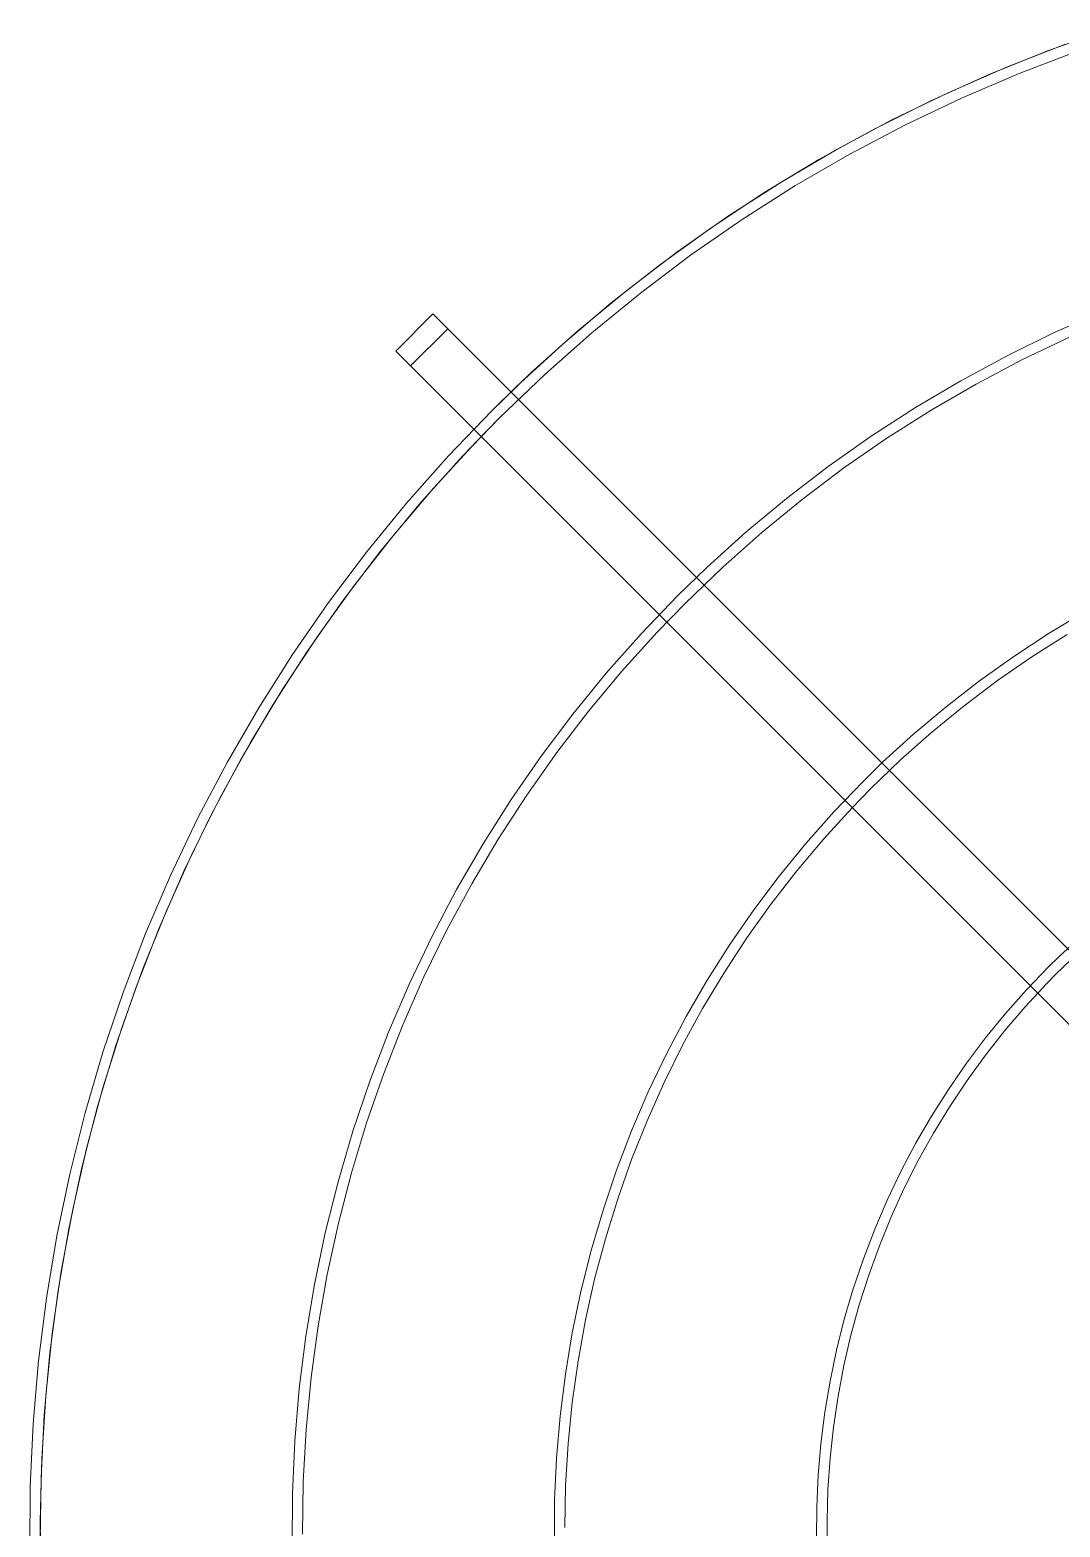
# Model space of a CAD drawing. Header units: millimetres. Extents: x -22227 to 20164, y 15335 to 61747.
# Drawn here: x -8119.4 to -7923, y 61246.9 to 61532.3 of the extents above; entities that cross this region are included whole.
import ezdxf

# ---------------------------------------------------------------- set-up
doc = ezdxf.new("R2010")
doc.units = ezdxf.units.MM
doc.layers.add('M-EQPM', color=7, linetype='Continuous', lineweight=5)

# ---------------------------------------------------------------- blocks, each defined once
blk = doc.blocks.new('DanNong_VRV_1 QUẠT - OD-A-12_1-2147179-MẶT BẰNG BỐ TRÍ THIẾT BỊ')
at = {"layer": 'M-EQPM'}
for p, q in [((-178.72, 412.38), (-171.65, 419.45)), ((-171.65, 419.45), (-178.72, 412.38)), ((-171.65, 419.45), (20.68, 227.11)), ((-168.82, 416.62), (-171.65, 419.45)), ((-168.82, 416.62), (-175.9, 409.55)), ((-168.82, 416.62), (-175.9, 409.55)), ((20.68, 227.11), (-168.82, 416.62)), ((-178.72, 412.38), (-175.9, 409.55)), ((13.61, 220.04), (-178.72, 412.38)), ((-175.9, 409.55), (13.61, 220.04))]:
    blk.add_line(p, q, dxfattribs=at)
at = {"layer": 'M-EQPM', "flags": 128}
for points in [[(-43.27, 473.58), (-54.61, 469.52), (-65.77, 465.01), (-76.74, 460.06), (-87.51, 454.68), (-98.05, 448.87), (-108.36, 442.64), (-118.4, 436), (-128.17, 428.97), (-137.66, 421.55), (-146.83, 413.76), (-155.69, 405.61), (-160.34, 401.06)], [(-43.27, 473.58), (-54.61, 469.52), (-65.77, 465.01), (-76.74, 460.06), (-87.51, 454.68), (-98.05, 448.87), (-108.36, 442.64), (-118.4, 436), (-128.17, 428.97), (-137.66, 421.55), (-146.83, 413.76), (-155.69, 405.61), (-160.34, 401.06)], [(-51.06, 470.85), (-62.27, 466.48), (-73.31, 461.67), (-84.14, 456.42), (-94.76, 450.74), (-105.14, 444.64), (-115.27, 438.13), (-125.13, 431.22), (-134.7, 423.93), (-143.98, 416.25), (-152.94, 408.21), (-160.34, 401.06)], [(-158.92, 399.65), (-150.3, 407.93), (-141.35, 415.87), (-132.09, 423.44), (-122.54, 430.63), (-112.71, 437.44), (-102.61, 443.84), (-92.26, 449.84), (-81.68, 455.42), (-70.89, 460.57), (-59.9, 465.29), (-48.73, 469.56)], [(-158.92, 399.65), (-150.3, 407.93), (-141.35, 415.87), (-132.09, 423.44), (-122.54, 430.63), (-112.71, 437.44), (-102.61, 443.84), (-92.26, 449.84), (-81.68, 455.42), (-70.89, 460.57), (-59.9, 465.29), (-48.73, 469.56)], [(-158.92, 399.65), (-150.3, 407.93), (-141.35, 415.87), (-132.09, 423.44), (-122.54, 430.63), (-112.71, 437.44), (-102.61, 443.84), (-92.26, 449.84), (-81.68, 455.42), (-70.89, 460.57), (-59.9, 465.29), (-48.73, 469.56)], [(-43.98, 419.94), (-53.17, 415.9), (-62.19, 411.49), (-71.02, 406.72), (-79.66, 401.61), (-88.09, 396.15), (-96.29, 390.37), (-104.26, 384.25), (-111.97, 377.83), (-119.42, 371.1), (-124.98, 365.71)], [(-123.57, 364.29), (-116.39, 371.19), (-108.94, 377.8), (-101.23, 384.1), (-93.27, 390.09), (-85.08, 395.76), (-76.67, 401.1), (-68.05, 406.09), (-59.25, 410.74), (-50.26, 415.03)], [(-160.34, 401.06), (-168.68, 392.38), (-176.67, 383.37), (-184.29, 374.05), (-191.53, 364.43), (-198.38, 354.53), (-204.83, 344.37), (-210.87, 333.95), (-216.49, 323.3), (-221.67, 312.44), (-226.42, 301.38), (-230.72, 290.13), (-234.57, 278.73), (-237.96, 267.17), (-240.89, 255.49), (-243.34, 243.71), (-245.32, 231.83), (-246.83, 219.89), (-247.86, 207.89), (-248.4, 195.87), (-248.47, 183.83)], [(-160.34, 401.06), (-168.68, 392.38), (-176.67, 383.37), (-184.29, 374.05), (-191.53, 364.43), (-198.38, 354.53), (-204.83, 344.37), (-210.87, 333.95), (-216.49, 323.3), (-221.67, 312.44), (-226.42, 301.38), (-230.72, 290.13), (-234.57, 278.73), (-237.96, 267.17), (-240.89, 255.49), (-243.34, 243.71), (-245.32, 231.83), (-246.83, 219.89), (-247.86, 207.89), (-248.4, 195.87), (-248.47, 183.83)], [(-160.34, 401.06), (-168.68, 392.38), (-176.67, 383.37), (-184.29, 374.05), (-191.53, 364.43), (-198.38, 354.53), (-204.83, 344.37), (-210.87, 333.95), (-216.49, 323.3), (-221.67, 312.44), (-226.42, 301.38), (-230.72, 290.13), (-234.57, 278.73), (-237.96, 267.17), (-240.89, 255.49), (-243.34, 243.71), (-245.32, 231.83), (-246.83, 219.89), (-247.86, 207.89), (-248.4, 195.87), (-248.47, 183.83)], [(-246.3, 177.4), (-246.5, 189.36), (-246.21, 201.32), (-245.45, 213.25), (-244.21, 225.15), (-242.5, 236.98), (-240.31, 248.74), (-237.66, 260.4), (-234.54, 271.95), (-230.96, 283.36), (-226.93, 294.62), (-222.45, 305.71), (-217.53, 316.61), (-212.18, 327.3), (-206.41, 337.78), (-200.22, 348.01), (-193.63, 357.99), (-186.65, 367.7), (-179.28, 377.12), (-171.54, 386.23), (-163.44, 395.03), (-158.92, 399.65)], [(-246.3, 177.4), (-246.5, 189.36), (-246.21, 201.32), (-245.45, 213.25), (-244.21, 225.15), (-242.5, 236.98), (-240.31, 248.74), (-237.66, 260.4), (-234.54, 271.95), (-230.96, 283.36), (-226.93, 294.62), (-222.45, 305.71), (-217.53, 316.61), (-212.18, 327.3), (-206.41, 337.78), (-200.22, 348.01), (-193.63, 357.99), (-186.65, 367.7), (-179.28, 377.12), (-171.54, 386.23), (-163.44, 395.03), (-158.92, 399.65)], [(-246.49, 185.63), (-246.35, 197.59), (-245.74, 209.53), (-244.65, 221.44), (-243.08, 233.3), (-241.04, 245.08), (-238.54, 256.77), (-235.56, 268.36), (-232.13, 279.81), (-228.24, 291.12), (-223.9, 302.27), (-219.12, 313.23), (-213.9, 323.99), (-208.26, 334.53), (-202.2, 344.84), (-195.73, 354.9), (-188.87, 364.7), (-181.62, 374.21), (-173.99, 383.42), (-166, 392.32), (-158.92, 399.65)], [(-47.28, 362.71), (-54.18, 358.58), (-60.91, 354.17), (-67.45, 349.51), (-73.81, 344.58), (-79.96, 339.4), (-85.9, 333.99), (-89.63, 330.35)], [(-88.21, 328.94), (-82.47, 334.45), (-76.52, 339.73), (-70.36, 344.77), (-64, 349.56), (-57.45, 354.09), (-50.73, 358.35)], [(-124.98, 365.71), (-131.94, 358.47), (-138.6, 350.96), (-144.95, 343.18), (-150.99, 335.16), (-156.71, 326.91), (-162.09, 318.43), (-167.12, 309.75), (-171.8, 300.87), (-176.13, 291.81), (-180.09, 282.58), (-183.68, 273.2), (-186.89, 263.69), (-189.71, 254.06), (-192.15, 244.32), (-194.2, 234.49), (-195.85, 224.59), (-197.11, 214.63), (-197.96, 204.63), (-198.42, 194.6), (-198.47, 184.56)], [(-196.5, 186.9), (-196.35, 196.86), (-195.81, 206.8), (-194.86, 216.72), (-193.53, 226.59), (-191.8, 236.39), (-189.67, 246.12), (-187.17, 255.76), (-184.27, 265.29), (-181, 274.7), (-177.36, 283.97), (-173.34, 293.08), (-168.97, 302.03), (-164.24, 310.8), (-159.17, 319.36), (-153.75, 327.72), (-148.01, 335.86), (-141.95, 343.76), (-135.57, 351.41), (-128.89, 358.8), (-123.57, 364.29)], [(-47.94, 300.97), (-52.37, 296.87), (-54.27, 295)], [(-52.86, 293.58), (-48.56, 297.71)], [(-89.63, 330.35), (-95.2, 324.55), (-100.53, 318.54), (-105.62, 312.31), (-110.46, 305.89), (-115.03, 299.28), (-119.34, 292.49), (-123.37, 285.54), (-127.12, 278.43), (-130.59, 271.17), (-133.76, 263.78), (-136.63, 256.28), (-139.2, 248.66), (-141.46, 240.94), (-143.42, 233.14), (-145.06, 225.27), (-146.38, 217.34), (-147.38, 209.37), (-148.07, 201.36), (-148.44, 193.33), (-148.48, 185.29)], [(-146.5, 188.17), (-146.34, 196.13), (-145.87, 204.07), (-145.08, 211.99), (-143.97, 219.87), (-142.54, 227.71), (-140.81, 235.47), (-138.76, 243.17), (-136.41, 250.77), (-133.76, 258.27), (-130.81, 265.67), (-127.57, 272.94), (-124.04, 280.07), (-120.22, 287.06), (-116.13, 293.88), (-111.77, 300.54), (-107.15, 307.02), (-102.27, 313.31), (-97.14, 319.4), (-91.78, 325.28), (-88.21, 328.94)], [(-54.27, 295), (-58.46, 290.64), (-62.46, 286.12), (-66.29, 281.45), (-69.92, 276.62), (-73.36, 271.65), (-76.59, 266.56), (-79.62, 261.33), (-82.44, 255.99), (-85.04, 250.54), (-87.42, 244.99), (-89.58, 239.35), (-91.51, 233.62), (-93.21, 227.83), (-94.68, 221.97), (-95.91, 216.06), (-96.91, 210.1), (-97.66, 204.11), (-98.18, 198.09), (-98.45, 192.06), (-98.48, 186.02)], [(-96.42, 183.48), (-96.5, 189.44), (-96.33, 195.4), (-95.92, 201.34), (-95.28, 207.27), (-94.4, 213.16), (-93.28, 219.02), (-91.94, 224.82), (-90.36, 230.57), (-88.55, 236.25), (-86.52, 241.85), (-84.26, 247.36), (-81.79, 252.79), (-79.1, 258.1), (-76.2, 263.31), (-73.09, 268.4), (-69.78, 273.36), (-66.28, 278.18), (-62.59, 282.86), (-58.71, 287.38), (-54.66, 291.75), (-52.86, 293.58)]]:
    blk.add_lwpolyline(points, dxfattribs=at)
blk = doc.blocks.new('DanNong_VRV_1 QUẠT - OD-A-12_1-V166-MẶT BẰNG BỐ TRÍ THIẾT BỊ')
at = {"layer": 'M-EQPM'}
for p, q in [((-178.72, 412.38), (-171.65, 419.45)), ((-171.65, 419.45), (-178.72, 412.38)), ((-171.65, 419.45), (20.68, 227.11)), ((-168.82, 416.62), (-171.65, 419.45)), ((-168.82, 416.62), (-175.9, 409.55)), ((-168.82, 416.62), (-175.9, 409.55)), ((20.68, 227.11), (-168.82, 416.62)), ((-178.72, 412.38), (-175.9, 409.55)), ((13.61, 220.04), (-178.72, 412.38)), ((-175.9, 409.55), (13.61, 220.04))]:
    blk.add_line(p, q, dxfattribs=at)
at = {"layer": 'M-EQPM', "flags": 128}
for points in [[(-43.27, 473.58), (-54.61, 469.52), (-65.77, 465.01), (-76.74, 460.06), (-87.51, 454.68), (-98.05, 448.87), (-108.36, 442.64), (-118.4, 436), (-128.17, 428.97), (-137.66, 421.55), (-146.83, 413.76), (-155.69, 405.61), (-160.34, 401.06)], [(-43.27, 473.58), (-54.61, 469.52), (-65.77, 465.01), (-76.74, 460.06), (-87.51, 454.68), (-98.05, 448.87), (-108.36, 442.64), (-118.4, 436), (-128.17, 428.97), (-137.66, 421.55), (-146.83, 413.76), (-155.69, 405.61), (-160.34, 401.06)], [(-51.06, 470.85), (-62.27, 466.48), (-73.31, 461.67), (-84.14, 456.42), (-94.76, 450.74), (-105.14, 444.64), (-115.27, 438.13), (-125.13, 431.22), (-134.7, 423.93), (-143.98, 416.25), (-152.94, 408.21), (-160.34, 401.06)], [(-158.92, 399.65), (-150.3, 407.93), (-141.35, 415.87), (-132.09, 423.44), (-122.54, 430.63), (-112.71, 437.44), (-102.61, 443.84), (-92.26, 449.84), (-81.68, 455.42), (-70.89, 460.57), (-59.9, 465.29), (-48.73, 469.56)], [(-158.92, 399.65), (-150.3, 407.93), (-141.35, 415.87), (-132.09, 423.44), (-122.54, 430.63), (-112.71, 437.44), (-102.61, 443.84), (-92.26, 449.84), (-81.68, 455.42), (-70.89, 460.57), (-59.9, 465.29), (-48.73, 469.56)], [(-158.92, 399.65), (-150.3, 407.93), (-141.35, 415.87), (-132.09, 423.44), (-122.54, 430.63), (-112.71, 437.44), (-102.61, 443.84), (-92.26, 449.84), (-81.68, 455.42), (-70.89, 460.57), (-59.9, 465.29), (-48.73, 469.56)], [(-43.98, 419.94), (-53.17, 415.9), (-62.19, 411.49), (-71.02, 406.72), (-79.66, 401.61), (-88.09, 396.15), (-96.29, 390.37), (-104.26, 384.25), (-111.97, 377.83), (-119.42, 371.1), (-124.98, 365.71)], [(-123.57, 364.29), (-116.39, 371.19), (-108.94, 377.8), (-101.23, 384.1), (-93.27, 390.09), (-85.08, 395.76), (-76.67, 401.1), (-68.05, 406.09), (-59.25, 410.74), (-50.26, 415.03)], [(-160.34, 401.06), (-168.68, 392.38), (-176.67, 383.37), (-184.29, 374.05), (-191.53, 364.43), (-198.38, 354.53), (-204.83, 344.37), (-210.87, 333.95), (-216.49, 323.3), (-221.67, 312.44), (-226.42, 301.38), (-230.72, 290.13), (-234.57, 278.73), (-237.96, 267.17), (-240.89, 255.49), (-243.34, 243.71), (-245.32, 231.83), (-246.83, 219.89), (-247.86, 207.89), (-248.4, 195.87), (-248.47, 183.83)], [(-160.34, 401.06), (-168.68, 392.38), (-176.67, 383.37), (-184.29, 374.05), (-191.53, 364.43), (-198.38, 354.53), (-204.83, 344.37), (-210.87, 333.95), (-216.49, 323.3), (-221.67, 312.44), (-226.42, 301.38), (-230.72, 290.13), (-234.57, 278.73), (-237.96, 267.17), (-240.89, 255.49), (-243.34, 243.71), (-245.32, 231.83), (-246.83, 219.89), (-247.86, 207.89), (-248.4, 195.87), (-248.47, 183.83)], [(-160.34, 401.06), (-168.68, 392.38), (-176.67, 383.37), (-184.29, 374.05), (-191.53, 364.43), (-198.38, 354.53), (-204.83, 344.37), (-210.87, 333.95), (-216.49, 323.3), (-221.67, 312.44), (-226.42, 301.38), (-230.72, 290.13), (-234.57, 278.73), (-237.96, 267.17), (-240.89, 255.49), (-243.34, 243.71), (-245.32, 231.83), (-246.83, 219.89), (-247.86, 207.89), (-248.4, 195.87), (-248.47, 183.83)], [(-246.3, 177.4), (-246.5, 189.36), (-246.21, 201.32), (-245.45, 213.25), (-244.21, 225.15), (-242.5, 236.98), (-240.31, 248.74), (-237.66, 260.4), (-234.54, 271.95), (-230.96, 283.36), (-226.93, 294.62), (-222.45, 305.71), (-217.53, 316.61), (-212.18, 327.3), (-206.41, 337.78), (-200.22, 348.01), (-193.63, 357.99), (-186.65, 367.7), (-179.28, 377.12), (-171.54, 386.23), (-163.44, 395.03), (-158.92, 399.65)], [(-246.3, 177.4), (-246.5, 189.36), (-246.21, 201.32), (-245.45, 213.25), (-244.21, 225.15), (-242.5, 236.98), (-240.31, 248.74), (-237.66, 260.4), (-234.54, 271.95), (-230.96, 283.36), (-226.93, 294.62), (-222.45, 305.71), (-217.53, 316.61), (-212.18, 327.3), (-206.41, 337.78), (-200.22, 348.01), (-193.63, 357.99), (-186.65, 367.7), (-179.28, 377.12), (-171.54, 386.23), (-163.44, 395.03), (-158.92, 399.65)], [(-246.49, 185.63), (-246.35, 197.59), (-245.74, 209.53), (-244.65, 221.44), (-243.08, 233.3), (-241.04, 245.08), (-238.54, 256.77), (-235.56, 268.36), (-232.13, 279.81), (-228.24, 291.12), (-223.9, 302.27), (-219.12, 313.23), (-213.9, 323.99), (-208.26, 334.53), (-202.2, 344.84), (-195.73, 354.9), (-188.87, 364.7), (-181.62, 374.21), (-173.99, 383.42), (-166, 392.32), (-158.92, 399.65)], [(-47.28, 362.71), (-54.18, 358.58), (-60.91, 354.17), (-67.45, 349.51), (-73.81, 344.58), (-79.96, 339.4), (-85.9, 333.99), (-89.63, 330.35)], [(-88.21, 328.94), (-82.47, 334.45), (-76.52, 339.73), (-70.36, 344.77), (-64, 349.56), (-57.45, 354.09), (-50.73, 358.35)], [(-124.98, 365.71), (-131.94, 358.47), (-138.6, 350.96), (-144.95, 343.18), (-150.99, 335.16), (-156.71, 326.91), (-162.09, 318.43), (-167.12, 309.75), (-171.8, 300.87), (-176.13, 291.81), (-180.09, 282.58), (-183.68, 273.2), (-186.89, 263.69), (-189.71, 254.06), (-192.15, 244.32), (-194.2, 234.49), (-195.85, 224.59), (-197.11, 214.63), (-197.96, 204.63), (-198.42, 194.6), (-198.47, 184.56)], [(-196.5, 186.9), (-196.35, 196.86), (-195.81, 206.8), (-194.86, 216.72), (-193.53, 226.59), (-191.8, 236.39), (-189.67, 246.12), (-187.17, 255.76), (-184.27, 265.29), (-181, 274.7), (-177.36, 283.97), (-173.34, 293.08), (-168.97, 302.03), (-164.24, 310.8), (-159.17, 319.36), (-153.75, 327.72), (-148.01, 335.86), (-141.95, 343.76), (-135.57, 351.41), (-128.89, 358.8), (-123.57, 364.29)], [(-47.94, 300.97), (-52.37, 296.87), (-54.27, 295)], [(-52.86, 293.58), (-48.56, 297.71)], [(-89.63, 330.35), (-95.2, 324.55), (-100.53, 318.54), (-105.62, 312.31), (-110.46, 305.89), (-115.03, 299.28), (-119.34, 292.49), (-123.37, 285.54), (-127.12, 278.43), (-130.59, 271.17), (-133.76, 263.78), (-136.63, 256.28), (-139.2, 248.66), (-141.46, 240.94), (-143.42, 233.14), (-145.06, 225.27), (-146.38, 217.34), (-147.38, 209.37), (-148.07, 201.36), (-148.44, 193.33), (-148.48, 185.29)], [(-146.5, 188.17), (-146.34, 196.13), (-145.87, 204.07), (-145.08, 211.99), (-143.97, 219.87), (-142.54, 227.71), (-140.81, 235.47), (-138.76, 243.17), (-136.41, 250.77), (-133.76, 258.27), (-130.81, 265.67), (-127.57, 272.94), (-124.04, 280.07), (-120.22, 287.06), (-116.13, 293.88), (-111.77, 300.54), (-107.15, 307.02), (-102.27, 313.31), (-97.14, 319.4), (-91.78, 325.28), (-88.21, 328.94)], [(-54.27, 295), (-58.46, 290.64), (-62.46, 286.12), (-66.29, 281.45), (-69.92, 276.62), (-73.36, 271.65), (-76.59, 266.56), (-79.62, 261.33), (-82.44, 255.99), (-85.04, 250.54), (-87.42, 244.99), (-89.58, 239.35), (-91.51, 233.62), (-93.21, 227.83), (-94.68, 221.97), (-95.91, 216.06), (-96.91, 210.1), (-97.66, 204.11), (-98.18, 198.09), (-98.45, 192.06), (-98.48, 186.02)], [(-96.42, 183.48), (-96.5, 189.44), (-96.33, 195.4), (-95.92, 201.34), (-95.28, 207.27), (-94.4, 213.16), (-93.28, 219.02), (-91.94, 224.82), (-90.36, 230.57), (-88.55, 236.25), (-86.52, 241.85), (-84.26, 247.36), (-81.79, 252.79), (-79.1, 258.1), (-76.2, 263.31), (-73.09, 268.4), (-69.78, 273.36), (-66.28, 278.18), (-62.59, 282.86), (-58.71, 287.38), (-54.66, 291.75), (-52.86, 293.58)]]:
    blk.add_lwpolyline(points, dxfattribs=at)
blk = doc.blocks.new('DanNong_VRV_1 QUẠT - OD-A-12_1-V175-MẶT BẰNG BỐ TRÍ THIẾT BỊ')
at = {"layer": 'M-EQPM'}
for p, q in [((-178.72, 412.38), (-171.65, 419.45)), ((-171.65, 419.45), (-178.72, 412.38)), ((-178.72, 412.38), (-171.65, 419.45)), ((-171.65, 419.45), (-178.72, 412.38)), ((-171.65, 419.45), (20.68, 227.11)), ((-168.82, 416.62), (-171.65, 419.45)), ((-171.65, 419.45), (20.68, 227.11)), ((-168.82, 416.62), (-171.65, 419.45)), ((-168.82, 416.62), (-175.9, 409.55)), ((-168.82, 416.62), (-175.9, 409.55)), ((-168.82, 416.62), (-175.9, 409.55)), ((-168.82, 416.62), (-175.9, 409.55)), ((20.68, 227.11), (-168.82, 416.62)), ((20.68, 227.11), (-168.82, 416.62)), ((-178.72, 412.38), (-175.9, 409.55)), ((13.61, 220.04), (-178.72, 412.38)), ((-178.72, 412.38), (-175.9, 409.55)), ((13.61, 220.04), (-178.72, 412.38)), ((-175.9, 409.55), (13.61, 220.04)), ((-175.9, 409.55), (13.61, 220.04))]:
    blk.add_line(p, q, dxfattribs=at)
at = {"layer": 'M-EQPM', "flags": 128}
for points in [[(-43.27, 473.58), (-54.61, 469.52), (-65.77, 465.01), (-76.74, 460.06), (-87.51, 454.68), (-98.05, 448.87), (-108.36, 442.64), (-118.4, 436), (-128.17, 428.97), (-137.66, 421.55), (-146.83, 413.76), (-155.69, 405.61), (-160.34, 401.06)], [(-43.27, 473.58), (-54.61, 469.52), (-65.77, 465.01), (-76.74, 460.06), (-87.51, 454.68), (-98.05, 448.87), (-108.36, 442.64), (-118.4, 436), (-128.17, 428.97), (-137.66, 421.55), (-146.83, 413.76), (-155.69, 405.61), (-160.34, 401.06)], [(-43.27, 473.58), (-54.61, 469.52), (-65.77, 465.01), (-76.74, 460.06), (-87.51, 454.68), (-98.05, 448.87), (-108.36, 442.64), (-118.4, 436), (-128.17, 428.97), (-137.66, 421.55), (-146.83, 413.76), (-155.69, 405.61), (-160.34, 401.06)], [(-43.27, 473.58), (-54.61, 469.52), (-65.77, 465.01), (-76.74, 460.06), (-87.51, 454.68), (-98.05, 448.87), (-108.36, 442.64), (-118.4, 436), (-128.17, 428.97), (-137.66, 421.55), (-146.83, 413.76), (-155.69, 405.61), (-160.34, 401.06)], [(-51.06, 470.85), (-62.27, 466.48), (-73.31, 461.67), (-84.14, 456.42), (-94.76, 450.74), (-105.14, 444.64), (-115.27, 438.13), (-125.13, 431.22), (-134.7, 423.93), (-143.98, 416.25), (-152.94, 408.21), (-160.34, 401.06)], [(-51.06, 470.85), (-62.27, 466.48), (-73.31, 461.67), (-84.14, 456.42), (-94.76, 450.74), (-105.14, 444.64), (-115.27, 438.13), (-125.13, 431.22), (-134.7, 423.93), (-143.98, 416.25), (-152.94, 408.21), (-160.34, 401.06)], [(-158.92, 399.65), (-150.3, 407.93), (-141.35, 415.87), (-132.09, 423.44), (-122.54, 430.63), (-112.71, 437.44), (-102.61, 443.84), (-92.26, 449.84), (-81.68, 455.42), (-70.89, 460.57), (-59.9, 465.29), (-48.73, 469.56)], [(-158.92, 399.65), (-150.3, 407.93), (-141.35, 415.87), (-132.09, 423.44), (-122.54, 430.63), (-112.71, 437.44), (-102.61, 443.84), (-92.26, 449.84), (-81.68, 455.42), (-70.89, 460.57), (-59.9, 465.29), (-48.73, 469.56)], [(-158.92, 399.65), (-150.3, 407.93), (-141.35, 415.87), (-132.09, 423.44), (-122.54, 430.63), (-112.71, 437.44), (-102.61, 443.84), (-92.26, 449.84), (-81.68, 455.42), (-70.89, 460.57), (-59.9, 465.29), (-48.73, 469.56)], [(-158.92, 399.65), (-150.3, 407.93), (-141.35, 415.87), (-132.09, 423.44), (-122.54, 430.63), (-112.71, 437.44), (-102.61, 443.84), (-92.26, 449.84), (-81.68, 455.42), (-70.89, 460.57), (-59.9, 465.29), (-48.73, 469.56)], [(-158.92, 399.65), (-150.3, 407.93), (-141.35, 415.87), (-132.09, 423.44), (-122.54, 430.63), (-112.71, 437.44), (-102.61, 443.84), (-92.26, 449.84), (-81.68, 455.42), (-70.89, 460.57), (-59.9, 465.29), (-48.73, 469.56)], [(-158.92, 399.65), (-150.3, 407.93), (-141.35, 415.87), (-132.09, 423.44), (-122.54, 430.63), (-112.71, 437.44), (-102.61, 443.84), (-92.26, 449.84), (-81.68, 455.42), (-70.89, 460.57), (-59.9, 465.29), (-48.73, 469.56)], [(-43.98, 419.94), (-53.17, 415.9), (-62.19, 411.49), (-71.02, 406.72), (-79.66, 401.61), (-88.09, 396.15), (-96.29, 390.37), (-104.26, 384.25), (-111.97, 377.83), (-119.42, 371.1), (-124.98, 365.71)], [(-43.98, 419.94), (-53.17, 415.9), (-62.19, 411.49), (-71.02, 406.72), (-79.66, 401.61), (-88.09, 396.15), (-96.29, 390.37), (-104.26, 384.25), (-111.97, 377.83), (-119.42, 371.1), (-124.98, 365.71)], [(-123.57, 364.29), (-116.39, 371.19), (-108.94, 377.8), (-101.23, 384.1), (-93.27, 390.09), (-85.08, 395.76), (-76.67, 401.1), (-68.05, 406.09), (-59.25, 410.74), (-50.26, 415.03)], [(-123.57, 364.29), (-116.39, 371.19), (-108.94, 377.8), (-101.23, 384.1), (-93.27, 390.09), (-85.08, 395.76), (-76.67, 401.1), (-68.05, 406.09), (-59.25, 410.74), (-50.26, 415.03)], [(-160.34, 401.06), (-168.68, 392.38), (-176.67, 383.37), (-184.29, 374.05), (-191.53, 364.43), (-198.38, 354.53), (-204.83, 344.37), (-210.87, 333.95), (-216.49, 323.3), (-221.67, 312.44), (-226.42, 301.38), (-230.72, 290.13), (-234.57, 278.73), (-237.96, 267.17), (-240.89, 255.49), (-243.34, 243.71), (-245.32, 231.83), (-246.83, 219.89), (-247.86, 207.89), (-248.4, 195.87), (-248.47, 183.83)], [(-160.34, 401.06), (-168.68, 392.38), (-176.67, 383.37), (-184.29, 374.05), (-191.53, 364.43), (-198.38, 354.53), (-204.83, 344.37), (-210.87, 333.95), (-216.49, 323.3), (-221.67, 312.44), (-226.42, 301.38), (-230.72, 290.13), (-234.57, 278.73), (-237.96, 267.17), (-240.89, 255.49), (-243.34, 243.71), (-245.32, 231.83), (-246.83, 219.89), (-247.86, 207.89), (-248.4, 195.87), (-248.47, 183.83)], [(-160.34, 401.06), (-168.68, 392.38), (-176.67, 383.37), (-184.29, 374.05), (-191.53, 364.43), (-198.38, 354.53), (-204.83, 344.37), (-210.87, 333.95), (-216.49, 323.3), (-221.67, 312.44), (-226.42, 301.38), (-230.72, 290.13), (-234.57, 278.73), (-237.96, 267.17), (-240.89, 255.49), (-243.34, 243.71), (-245.32, 231.83), (-246.83, 219.89), (-247.86, 207.89), (-248.4, 195.87), (-248.47, 183.83)], [(-160.34, 401.06), (-168.68, 392.38), (-176.67, 383.37), (-184.29, 374.05), (-191.53, 364.43), (-198.38, 354.53), (-204.83, 344.37), (-210.87, 333.95), (-216.49, 323.3), (-221.67, 312.44), (-226.42, 301.38), (-230.72, 290.13), (-234.57, 278.73), (-237.96, 267.17), (-240.89, 255.49), (-243.34, 243.71), (-245.32, 231.83), (-246.83, 219.89), (-247.86, 207.89), (-248.4, 195.87), (-248.47, 183.83)], [(-160.34, 401.06), (-168.68, 392.38), (-176.67, 383.37), (-184.29, 374.05), (-191.53, 364.43), (-198.38, 354.53), (-204.83, 344.37), (-210.87, 333.95), (-216.49, 323.3), (-221.67, 312.44), (-226.42, 301.38), (-230.72, 290.13), (-234.57, 278.73), (-237.96, 267.17), (-240.89, 255.49), (-243.34, 243.71), (-245.32, 231.83), (-246.83, 219.89), (-247.86, 207.89), (-248.4, 195.87), (-248.47, 183.83)], [(-160.34, 401.06), (-168.68, 392.38), (-176.67, 383.37), (-184.29, 374.05), (-191.53, 364.43), (-198.38, 354.53), (-204.83, 344.37), (-210.87, 333.95), (-216.49, 323.3), (-221.67, 312.44), (-226.42, 301.38), (-230.72, 290.13), (-234.57, 278.73), (-237.96, 267.17), (-240.89, 255.49), (-243.34, 243.71), (-245.32, 231.83), (-246.83, 219.89), (-247.86, 207.89), (-248.4, 195.87), (-248.47, 183.83)], [(-246.3, 177.4), (-246.5, 189.36), (-246.21, 201.32), (-245.45, 213.25), (-244.21, 225.15), (-242.5, 236.98), (-240.31, 248.74), (-237.66, 260.4), (-234.54, 271.95), (-230.96, 283.36), (-226.93, 294.62), (-222.45, 305.71), (-217.53, 316.61), (-212.18, 327.3), (-206.41, 337.78), (-200.22, 348.01), (-193.63, 357.99), (-186.65, 367.7), (-179.28, 377.12), (-171.54, 386.23), (-163.44, 395.03), (-158.92, 399.65)], [(-246.3, 177.4), (-246.5, 189.36), (-246.21, 201.32), (-245.45, 213.25), (-244.21, 225.15), (-242.5, 236.98), (-240.31, 248.74), (-237.66, 260.4), (-234.54, 271.95), (-230.96, 283.36), (-226.93, 294.62), (-222.45, 305.71), (-217.53, 316.61), (-212.18, 327.3), (-206.41, 337.78), (-200.22, 348.01), (-193.63, 357.99), (-186.65, 367.7), (-179.28, 377.12), (-171.54, 386.23), (-163.44, 395.03), (-158.92, 399.65)], [(-246.3, 177.4), (-246.5, 189.36), (-246.21, 201.32), (-245.45, 213.25), (-244.21, 225.15), (-242.5, 236.98), (-240.31, 248.74), (-237.66, 260.4), (-234.54, 271.95), (-230.96, 283.36), (-226.93, 294.62), (-222.45, 305.71), (-217.53, 316.61), (-212.18, 327.3), (-206.41, 337.78), (-200.22, 348.01), (-193.63, 357.99), (-186.65, 367.7), (-179.28, 377.12), (-171.54, 386.23), (-163.44, 395.03), (-158.92, 399.65)], [(-246.3, 177.4), (-246.5, 189.36), (-246.21, 201.32), (-245.45, 213.25), (-244.21, 225.15), (-242.5, 236.98), (-240.31, 248.74), (-237.66, 260.4), (-234.54, 271.95), (-230.96, 283.36), (-226.93, 294.62), (-222.45, 305.71), (-217.53, 316.61), (-212.18, 327.3), (-206.41, 337.78), (-200.22, 348.01), (-193.63, 357.99), (-186.65, 367.7), (-179.28, 377.12), (-171.54, 386.23), (-163.44, 395.03), (-158.92, 399.65)], [(-246.49, 185.63), (-246.35, 197.59), (-245.74, 209.53), (-244.65, 221.44), (-243.08, 233.3), (-241.04, 245.08), (-238.54, 256.77), (-235.56, 268.36), (-232.13, 279.81), (-228.24, 291.12), (-223.9, 302.27), (-219.12, 313.23), (-213.9, 323.99), (-208.26, 334.53), (-202.2, 344.84), (-195.73, 354.9), (-188.87, 364.7), (-181.62, 374.21), (-173.99, 383.42), (-166, 392.32), (-158.92, 399.65)], [(-246.49, 185.63), (-246.35, 197.59), (-245.74, 209.53), (-244.65, 221.44), (-243.08, 233.3), (-241.04, 245.08), (-238.54, 256.77), (-235.56, 268.36), (-232.13, 279.81), (-228.24, 291.12), (-223.9, 302.27), (-219.12, 313.23), (-213.9, 323.99), (-208.26, 334.53), (-202.2, 344.84), (-195.73, 354.9), (-188.87, 364.7), (-181.62, 374.21), (-173.99, 383.42), (-166, 392.32), (-158.92, 399.65)], [(-47.28, 362.71), (-54.18, 358.58), (-60.91, 354.17), (-67.45, 349.51), (-73.81, 344.58), (-79.96, 339.4), (-85.9, 333.99), (-89.63, 330.35)], [(-47.28, 362.71), (-54.18, 358.58), (-60.91, 354.17), (-67.45, 349.51), (-73.81, 344.58), (-79.96, 339.4), (-85.9, 333.99), (-89.63, 330.35)], [(-88.21, 328.94), (-82.47, 334.45), (-76.52, 339.73), (-70.36, 344.77), (-64, 349.56), (-57.45, 354.09), (-50.73, 358.35)], [(-88.21, 328.94), (-82.47, 334.45), (-76.52, 339.73), (-70.36, 344.77), (-64, 349.56), (-57.45, 354.09), (-50.73, 358.35)], [(-124.98, 365.71), (-131.94, 358.47), (-138.6, 350.96), (-144.95, 343.18), (-150.99, 335.16), (-156.71, 326.91), (-162.09, 318.43), (-167.12, 309.75), (-171.8, 300.87), (-176.13, 291.81), (-180.09, 282.58), (-183.68, 273.2), (-186.89, 263.69), (-189.71, 254.06), (-192.15, 244.32), (-194.2, 234.49), (-195.85, 224.59), (-197.11, 214.63), (-197.96, 204.63), (-198.42, 194.6), (-198.47, 184.56)], [(-124.98, 365.71), (-131.94, 358.47), (-138.6, 350.96), (-144.95, 343.18), (-150.99, 335.16), (-156.71, 326.91), (-162.09, 318.43), (-167.12, 309.75), (-171.8, 300.87), (-176.13, 291.81), (-180.09, 282.58), (-183.68, 273.2), (-186.89, 263.69), (-189.71, 254.06), (-192.15, 244.32), (-194.2, 234.49), (-195.85, 224.59), (-197.11, 214.63), (-197.96, 204.63), (-198.42, 194.6), (-198.47, 184.56)], [(-196.5, 186.9), (-196.35, 196.86), (-195.81, 206.8), (-194.86, 216.72), (-193.53, 226.59), (-191.8, 236.39), (-189.67, 246.12), (-187.17, 255.76), (-184.27, 265.29), (-181, 274.7), (-177.36, 283.97), (-173.34, 293.08), (-168.97, 302.03), (-164.24, 310.8), (-159.17, 319.36), (-153.75, 327.72), (-148.01, 335.86), (-141.95, 343.76), (-135.57, 351.41), (-128.89, 358.8), (-123.57, 364.29)], [(-196.5, 186.9), (-196.35, 196.86), (-195.81, 206.8), (-194.86, 216.72), (-193.53, 226.59), (-191.8, 236.39), (-189.67, 246.12), (-187.17, 255.76), (-184.27, 265.29), (-181, 274.7), (-177.36, 283.97), (-173.34, 293.08), (-168.97, 302.03), (-164.24, 310.8), (-159.17, 319.36), (-153.75, 327.72), (-148.01, 335.86), (-141.95, 343.76), (-135.57, 351.41), (-128.89, 358.8), (-123.57, 364.29)], [(-47.94, 300.97), (-52.37, 296.87), (-54.27, 295)], [(-47.94, 300.97), (-52.37, 296.87), (-54.27, 295)], [(-52.86, 293.58), (-48.56, 297.71)], [(-52.86, 293.58), (-48.56, 297.71)], [(-89.63, 330.35), (-95.2, 324.55), (-100.53, 318.54), (-105.62, 312.31), (-110.46, 305.89), (-115.03, 299.28), (-119.34, 292.49), (-123.37, 285.54), (-127.12, 278.43), (-130.59, 271.17), (-133.76, 263.78), (-136.63, 256.28), (-139.2, 248.66), (-141.46, 240.94), (-143.42, 233.14), (-145.06, 225.27), (-146.38, 217.34), (-147.38, 209.37), (-148.07, 201.36), (-148.44, 193.33), (-148.48, 185.29)], [(-89.63, 330.35), (-95.2, 324.55), (-100.53, 318.54), (-105.62, 312.31), (-110.46, 305.89), (-115.03, 299.28), (-119.34, 292.49), (-123.37, 285.54), (-127.12, 278.43), (-130.59, 271.17), (-133.76, 263.78), (-136.63, 256.28), (-139.2, 248.66), (-141.46, 240.94), (-143.42, 233.14), (-145.06, 225.27), (-146.38, 217.34), (-147.38, 209.37), (-148.07, 201.36), (-148.44, 193.33), (-148.48, 185.29)], [(-146.5, 188.17), (-146.34, 196.13), (-145.87, 204.07), (-145.08, 211.99), (-143.97, 219.87), (-142.54, 227.71), (-140.81, 235.47), (-138.76, 243.17), (-136.41, 250.77), (-133.76, 258.27), (-130.81, 265.67), (-127.57, 272.94), (-124.04, 280.07), (-120.22, 287.06), (-116.13, 293.88), (-111.77, 300.54), (-107.15, 307.02), (-102.27, 313.31), (-97.14, 319.4), (-91.78, 325.28), (-88.21, 328.94)], [(-146.5, 188.17), (-146.34, 196.13), (-145.87, 204.07), (-145.08, 211.99), (-143.97, 219.87), (-142.54, 227.71), (-140.81, 235.47), (-138.76, 243.17), (-136.41, 250.77), (-133.76, 258.27), (-130.81, 265.67), (-127.57, 272.94), (-124.04, 280.07), (-120.22, 287.06), (-116.13, 293.88), (-111.77, 300.54), (-107.15, 307.02), (-102.27, 313.31), (-97.14, 319.4), (-91.78, 325.28), (-88.21, 328.94)], [(-54.27, 295), (-58.46, 290.64), (-62.46, 286.12), (-66.29, 281.45), (-69.92, 276.62), (-73.36, 271.65), (-76.59, 266.56), (-79.62, 261.33), (-82.44, 255.99), (-85.04, 250.54), (-87.42, 244.99), (-89.58, 239.35), (-91.51, 233.62), (-93.21, 227.83), (-94.68, 221.97), (-95.91, 216.06), (-96.91, 210.1), (-97.66, 204.11), (-98.18, 198.09), (-98.45, 192.06), (-98.48, 186.02)], [(-54.27, 295), (-58.46, 290.64), (-62.46, 286.12), (-66.29, 281.45), (-69.92, 276.62), (-73.36, 271.65), (-76.59, 266.56), (-79.62, 261.33), (-82.44, 255.99), (-85.04, 250.54), (-87.42, 244.99), (-89.58, 239.35), (-91.51, 233.62), (-93.21, 227.83), (-94.68, 221.97), (-95.91, 216.06), (-96.91, 210.1), (-97.66, 204.11), (-98.18, 198.09), (-98.45, 192.06), (-98.48, 186.02)], [(-96.42, 183.48), (-96.5, 189.44), (-96.33, 195.4), (-95.92, 201.34), (-95.28, 207.27), (-94.4, 213.16), (-93.28, 219.02), (-91.94, 224.82), (-90.36, 230.57), (-88.55, 236.25), (-86.52, 241.85), (-84.26, 247.36), (-81.79, 252.79), (-79.1, 258.1), (-76.2, 263.31), (-73.09, 268.4), (-69.78, 273.36), (-66.28, 278.18), (-62.59, 282.86), (-58.71, 287.38), (-54.66, 291.75), (-52.86, 293.58)], [(-96.42, 183.48), (-96.5, 189.44), (-96.33, 195.4), (-95.92, 201.34), (-95.28, 207.27), (-94.4, 213.16), (-93.28, 219.02), (-91.94, 224.82), (-90.36, 230.57), (-88.55, 236.25), (-86.52, 241.85), (-84.26, 247.36), (-81.79, 252.79), (-79.1, 258.1), (-76.2, 263.31), (-73.09, 268.4), (-69.78, 273.36), (-66.28, 278.18), (-62.59, 282.86), (-58.71, 287.38), (-54.66, 291.75), (-52.86, 293.58)]]:
    blk.add_lwpolyline(points, dxfattribs=at)
blk = doc.blocks.new('DanNong_VRV_1 QUẠT - OD-A-12_1-V180-MẶT BẰNG BỐ TRÍ THIẾT BỊ')
at = {"layer": 'M-EQPM'}
for p, q in [((-178.72, 412.38), (-171.65, 419.45)), ((-171.65, 419.45), (-178.72, 412.38)), ((-178.72, 412.38), (-171.65, 419.45)), ((-171.65, 419.45), (-178.72, 412.38)), ((-171.65, 419.45), (20.68, 227.11)), ((-168.82, 416.62), (-171.65, 419.45)), ((-171.65, 419.45), (20.68, 227.11)), ((-168.82, 416.62), (-171.65, 419.45)), ((-168.82, 416.62), (-175.9, 409.55)), ((-168.82, 416.62), (-175.9, 409.55)), ((-168.82, 416.62), (-175.9, 409.55)), ((-168.82, 416.62), (-175.9, 409.55)), ((20.68, 227.11), (-168.82, 416.62)), ((20.68, 227.11), (-168.82, 416.62)), ((-178.72, 412.38), (-175.9, 409.55)), ((13.61, 220.04), (-178.72, 412.38)), ((-178.72, 412.38), (-175.9, 409.55)), ((13.61, 220.04), (-178.72, 412.38)), ((-175.9, 409.55), (13.61, 220.04)), ((-175.9, 409.55), (13.61, 220.04))]:
    blk.add_line(p, q, dxfattribs=at)
at = {"layer": 'M-EQPM', "flags": 128}
for points in [[(-43.27, 473.58), (-54.61, 469.52), (-65.77, 465.01), (-76.74, 460.06), (-87.51, 454.68), (-98.05, 448.87), (-108.36, 442.64), (-118.4, 436), (-128.17, 428.97), (-137.66, 421.55), (-146.83, 413.76), (-155.69, 405.61), (-160.34, 401.06)], [(-43.27, 473.58), (-54.61, 469.52), (-65.77, 465.01), (-76.74, 460.06), (-87.51, 454.68), (-98.05, 448.87), (-108.36, 442.64), (-118.4, 436), (-128.17, 428.97), (-137.66, 421.55), (-146.83, 413.76), (-155.69, 405.61), (-160.34, 401.06)], [(-43.27, 473.58), (-54.61, 469.52), (-65.77, 465.01), (-76.74, 460.06), (-87.51, 454.68), (-98.05, 448.87), (-108.36, 442.64), (-118.4, 436), (-128.17, 428.97), (-137.66, 421.55), (-146.83, 413.76), (-155.69, 405.61), (-160.34, 401.06)], [(-43.27, 473.58), (-54.61, 469.52), (-65.77, 465.01), (-76.74, 460.06), (-87.51, 454.68), (-98.05, 448.87), (-108.36, 442.64), (-118.4, 436), (-128.17, 428.97), (-137.66, 421.55), (-146.83, 413.76), (-155.69, 405.61), (-160.34, 401.06)], [(-51.06, 470.85), (-62.27, 466.48), (-73.31, 461.67), (-84.14, 456.42), (-94.76, 450.74), (-105.14, 444.64), (-115.27, 438.13), (-125.13, 431.22), (-134.7, 423.93), (-143.98, 416.25), (-152.94, 408.21), (-160.34, 401.06)], [(-51.06, 470.85), (-62.27, 466.48), (-73.31, 461.67), (-84.14, 456.42), (-94.76, 450.74), (-105.14, 444.64), (-115.27, 438.13), (-125.13, 431.22), (-134.7, 423.93), (-143.98, 416.25), (-152.94, 408.21), (-160.34, 401.06)], [(-158.92, 399.65), (-150.3, 407.93), (-141.35, 415.87), (-132.09, 423.44), (-122.54, 430.63), (-112.71, 437.44), (-102.61, 443.84), (-92.26, 449.84), (-81.68, 455.42), (-70.89, 460.57), (-59.9, 465.29), (-48.73, 469.56)], [(-158.92, 399.65), (-150.3, 407.93), (-141.35, 415.87), (-132.09, 423.44), (-122.54, 430.63), (-112.71, 437.44), (-102.61, 443.84), (-92.26, 449.84), (-81.68, 455.42), (-70.89, 460.57), (-59.9, 465.29), (-48.73, 469.56)], [(-158.92, 399.65), (-150.3, 407.93), (-141.35, 415.87), (-132.09, 423.44), (-122.54, 430.63), (-112.71, 437.44), (-102.61, 443.84), (-92.26, 449.84), (-81.68, 455.42), (-70.89, 460.57), (-59.9, 465.29), (-48.73, 469.56)], [(-158.92, 399.65), (-150.3, 407.93), (-141.35, 415.87), (-132.09, 423.44), (-122.54, 430.63), (-112.71, 437.44), (-102.61, 443.84), (-92.26, 449.84), (-81.68, 455.42), (-70.89, 460.57), (-59.9, 465.29), (-48.73, 469.56)], [(-158.92, 399.65), (-150.3, 407.93), (-141.35, 415.87), (-132.09, 423.44), (-122.54, 430.63), (-112.71, 437.44), (-102.61, 443.84), (-92.26, 449.84), (-81.68, 455.42), (-70.89, 460.57), (-59.9, 465.29), (-48.73, 469.56)], [(-158.92, 399.65), (-150.3, 407.93), (-141.35, 415.87), (-132.09, 423.44), (-122.54, 430.63), (-112.71, 437.44), (-102.61, 443.84), (-92.26, 449.84), (-81.68, 455.42), (-70.89, 460.57), (-59.9, 465.29), (-48.73, 469.56)], [(-43.98, 419.94), (-53.17, 415.9), (-62.19, 411.49), (-71.02, 406.72), (-79.66, 401.61), (-88.09, 396.15), (-96.29, 390.37), (-104.26, 384.25), (-111.97, 377.83), (-119.42, 371.1), (-124.98, 365.71)], [(-43.98, 419.94), (-53.17, 415.9), (-62.19, 411.49), (-71.02, 406.72), (-79.66, 401.61), (-88.09, 396.15), (-96.29, 390.37), (-104.26, 384.25), (-111.97, 377.83), (-119.42, 371.1), (-124.98, 365.71)], [(-123.57, 364.29), (-116.39, 371.19), (-108.94, 377.8), (-101.23, 384.1), (-93.27, 390.09), (-85.08, 395.76), (-76.67, 401.1), (-68.05, 406.09), (-59.25, 410.74), (-50.26, 415.03)], [(-123.57, 364.29), (-116.39, 371.19), (-108.94, 377.8), (-101.23, 384.1), (-93.27, 390.09), (-85.08, 395.76), (-76.67, 401.1), (-68.05, 406.09), (-59.25, 410.74), (-50.26, 415.03)], [(-160.34, 401.06), (-168.68, 392.38), (-176.67, 383.37), (-184.29, 374.05), (-191.53, 364.43), (-198.38, 354.53), (-204.83, 344.37), (-210.87, 333.95), (-216.49, 323.3), (-221.67, 312.44), (-226.42, 301.38), (-230.72, 290.13), (-234.57, 278.73), (-237.96, 267.17), (-240.89, 255.49), (-243.34, 243.71), (-245.32, 231.83), (-246.83, 219.89), (-247.86, 207.89), (-248.4, 195.87), (-248.47, 183.83)], [(-160.34, 401.06), (-168.68, 392.38), (-176.67, 383.37), (-184.29, 374.05), (-191.53, 364.43), (-198.38, 354.53), (-204.83, 344.37), (-210.87, 333.95), (-216.49, 323.3), (-221.67, 312.44), (-226.42, 301.38), (-230.72, 290.13), (-234.57, 278.73), (-237.96, 267.17), (-240.89, 255.49), (-243.34, 243.71), (-245.32, 231.83), (-246.83, 219.89), (-247.86, 207.89), (-248.4, 195.87), (-248.47, 183.83)], [(-160.34, 401.06), (-168.68, 392.38), (-176.67, 383.37), (-184.29, 374.05), (-191.53, 364.43), (-198.38, 354.53), (-204.83, 344.37), (-210.87, 333.95), (-216.49, 323.3), (-221.67, 312.44), (-226.42, 301.38), (-230.72, 290.13), (-234.57, 278.73), (-237.96, 267.17), (-240.89, 255.49), (-243.34, 243.71), (-245.32, 231.83), (-246.83, 219.89), (-247.86, 207.89), (-248.4, 195.87), (-248.47, 183.83)], [(-160.34, 401.06), (-168.68, 392.38), (-176.67, 383.37), (-184.29, 374.05), (-191.53, 364.43), (-198.38, 354.53), (-204.83, 344.37), (-210.87, 333.95), (-216.49, 323.3), (-221.67, 312.44), (-226.42, 301.38), (-230.72, 290.13), (-234.57, 278.73), (-237.96, 267.17), (-240.89, 255.49), (-243.34, 243.71), (-245.32, 231.83), (-246.83, 219.89), (-247.86, 207.89), (-248.4, 195.87), (-248.47, 183.83)], [(-160.34, 401.06), (-168.68, 392.38), (-176.67, 383.37), (-184.29, 374.05), (-191.53, 364.43), (-198.38, 354.53), (-204.83, 344.37), (-210.87, 333.95), (-216.49, 323.3), (-221.67, 312.44), (-226.42, 301.38), (-230.72, 290.13), (-234.57, 278.73), (-237.96, 267.17), (-240.89, 255.49), (-243.34, 243.71), (-245.32, 231.83), (-246.83, 219.89), (-247.86, 207.89), (-248.4, 195.87), (-248.47, 183.83)], [(-160.34, 401.06), (-168.68, 392.38), (-176.67, 383.37), (-184.29, 374.05), (-191.53, 364.43), (-198.38, 354.53), (-204.83, 344.37), (-210.87, 333.95), (-216.49, 323.3), (-221.67, 312.44), (-226.42, 301.38), (-230.72, 290.13), (-234.57, 278.73), (-237.96, 267.17), (-240.89, 255.49), (-243.34, 243.71), (-245.32, 231.83), (-246.83, 219.89), (-247.86, 207.89), (-248.4, 195.87), (-248.47, 183.83)], [(-246.3, 177.4), (-246.5, 189.36), (-246.21, 201.32), (-245.45, 213.25), (-244.21, 225.15), (-242.5, 236.98), (-240.31, 248.74), (-237.66, 260.4), (-234.54, 271.95), (-230.96, 283.36), (-226.93, 294.62), (-222.45, 305.71), (-217.53, 316.61), (-212.18, 327.3), (-206.41, 337.78), (-200.22, 348.01), (-193.63, 357.99), (-186.65, 367.7), (-179.28, 377.12), (-171.54, 386.23), (-163.44, 395.03), (-158.92, 399.65)], [(-246.3, 177.4), (-246.5, 189.36), (-246.21, 201.32), (-245.45, 213.25), (-244.21, 225.15), (-242.5, 236.98), (-240.31, 248.74), (-237.66, 260.4), (-234.54, 271.95), (-230.96, 283.36), (-226.93, 294.62), (-222.45, 305.71), (-217.53, 316.61), (-212.18, 327.3), (-206.41, 337.78), (-200.22, 348.01), (-193.63, 357.99), (-186.65, 367.7), (-179.28, 377.12), (-171.54, 386.23), (-163.44, 395.03), (-158.92, 399.65)], [(-246.3, 177.4), (-246.5, 189.36), (-246.21, 201.32), (-245.45, 213.25), (-244.21, 225.15), (-242.5, 236.98), (-240.31, 248.74), (-237.66, 260.4), (-234.54, 271.95), (-230.96, 283.36), (-226.93, 294.62), (-222.45, 305.71), (-217.53, 316.61), (-212.18, 327.3), (-206.41, 337.78), (-200.22, 348.01), (-193.63, 357.99), (-186.65, 367.7), (-179.28, 377.12), (-171.54, 386.23), (-163.44, 395.03), (-158.92, 399.65)], [(-246.3, 177.4), (-246.5, 189.36), (-246.21, 201.32), (-245.45, 213.25), (-244.21, 225.15), (-242.5, 236.98), (-240.31, 248.74), (-237.66, 260.4), (-234.54, 271.95), (-230.96, 283.36), (-226.93, 294.62), (-222.45, 305.71), (-217.53, 316.61), (-212.18, 327.3), (-206.41, 337.78), (-200.22, 348.01), (-193.63, 357.99), (-186.65, 367.7), (-179.28, 377.12), (-171.54, 386.23), (-163.44, 395.03), (-158.92, 399.65)], [(-246.49, 185.63), (-246.35, 197.59), (-245.74, 209.53), (-244.65, 221.44), (-243.08, 233.3), (-241.04, 245.08), (-238.54, 256.77), (-235.56, 268.36), (-232.13, 279.81), (-228.24, 291.12), (-223.9, 302.27), (-219.12, 313.23), (-213.9, 323.99), (-208.26, 334.53), (-202.2, 344.84), (-195.73, 354.9), (-188.87, 364.7), (-181.62, 374.21), (-173.99, 383.42), (-166, 392.32), (-158.92, 399.65)], [(-246.49, 185.63), (-246.35, 197.59), (-245.74, 209.53), (-244.65, 221.44), (-243.08, 233.3), (-241.04, 245.08), (-238.54, 256.77), (-235.56, 268.36), (-232.13, 279.81), (-228.24, 291.12), (-223.9, 302.27), (-219.12, 313.23), (-213.9, 323.99), (-208.26, 334.53), (-202.2, 344.84), (-195.73, 354.9), (-188.87, 364.7), (-181.62, 374.21), (-173.99, 383.42), (-166, 392.32), (-158.92, 399.65)], [(-47.28, 362.71), (-54.18, 358.58), (-60.91, 354.17), (-67.45, 349.51), (-73.81, 344.58), (-79.96, 339.4), (-85.9, 333.99), (-89.63, 330.35)], [(-47.28, 362.71), (-54.18, 358.58), (-60.91, 354.17), (-67.45, 349.51), (-73.81, 344.58), (-79.96, 339.4), (-85.9, 333.99), (-89.63, 330.35)], [(-88.21, 328.94), (-82.47, 334.45), (-76.52, 339.73), (-70.36, 344.77), (-64, 349.56), (-57.45, 354.09), (-50.73, 358.35)], [(-88.21, 328.94), (-82.47, 334.45), (-76.52, 339.73), (-70.36, 344.77), (-64, 349.56), (-57.45, 354.09), (-50.73, 358.35)], [(-124.98, 365.71), (-131.94, 358.47), (-138.6, 350.96), (-144.95, 343.18), (-150.99, 335.16), (-156.71, 326.91), (-162.09, 318.43), (-167.12, 309.75), (-171.8, 300.87), (-176.13, 291.81), (-180.09, 282.58), (-183.68, 273.2), (-186.89, 263.69), (-189.71, 254.06), (-192.15, 244.32), (-194.2, 234.49), (-195.85, 224.59), (-197.11, 214.63), (-197.96, 204.63), (-198.42, 194.6), (-198.47, 184.56)], [(-124.98, 365.71), (-131.94, 358.47), (-138.6, 350.96), (-144.95, 343.18), (-150.99, 335.16), (-156.71, 326.91), (-162.09, 318.43), (-167.12, 309.75), (-171.8, 300.87), (-176.13, 291.81), (-180.09, 282.58), (-183.68, 273.2), (-186.89, 263.69), (-189.71, 254.06), (-192.15, 244.32), (-194.2, 234.49), (-195.85, 224.59), (-197.11, 214.63), (-197.96, 204.63), (-198.42, 194.6), (-198.47, 184.56)], [(-196.5, 186.9), (-196.35, 196.86), (-195.81, 206.8), (-194.86, 216.72), (-193.53, 226.59), (-191.8, 236.39), (-189.67, 246.12), (-187.17, 255.76), (-184.27, 265.29), (-181, 274.7), (-177.36, 283.97), (-173.34, 293.08), (-168.97, 302.03), (-164.24, 310.8), (-159.17, 319.36), (-153.75, 327.72), (-148.01, 335.86), (-141.95, 343.76), (-135.57, 351.41), (-128.89, 358.8), (-123.57, 364.29)], [(-196.5, 186.9), (-196.35, 196.86), (-195.81, 206.8), (-194.86, 216.72), (-193.53, 226.59), (-191.8, 236.39), (-189.67, 246.12), (-187.17, 255.76), (-184.27, 265.29), (-181, 274.7), (-177.36, 283.97), (-173.34, 293.08), (-168.97, 302.03), (-164.24, 310.8), (-159.17, 319.36), (-153.75, 327.72), (-148.01, 335.86), (-141.95, 343.76), (-135.57, 351.41), (-128.89, 358.8), (-123.57, 364.29)], [(-47.94, 300.97), (-52.37, 296.87), (-54.27, 295)], [(-47.94, 300.97), (-52.37, 296.87), (-54.27, 295)], [(-52.86, 293.58), (-48.56, 297.71)], [(-52.86, 293.58), (-48.56, 297.71)], [(-89.63, 330.35), (-95.2, 324.55), (-100.53, 318.54), (-105.62, 312.31), (-110.46, 305.89), (-115.03, 299.28), (-119.34, 292.49), (-123.37, 285.54), (-127.12, 278.43), (-130.59, 271.17), (-133.76, 263.78), (-136.63, 256.28), (-139.2, 248.66), (-141.46, 240.94), (-143.42, 233.14), (-145.06, 225.27), (-146.38, 217.34), (-147.38, 209.37), (-148.07, 201.36), (-148.44, 193.33), (-148.48, 185.29)], [(-89.63, 330.35), (-95.2, 324.55), (-100.53, 318.54), (-105.62, 312.31), (-110.46, 305.89), (-115.03, 299.28), (-119.34, 292.49), (-123.37, 285.54), (-127.12, 278.43), (-130.59, 271.17), (-133.76, 263.78), (-136.63, 256.28), (-139.2, 248.66), (-141.46, 240.94), (-143.42, 233.14), (-145.06, 225.27), (-146.38, 217.34), (-147.38, 209.37), (-148.07, 201.36), (-148.44, 193.33), (-148.48, 185.29)], [(-146.5, 188.17), (-146.34, 196.13), (-145.87, 204.07), (-145.08, 211.99), (-143.97, 219.87), (-142.54, 227.71), (-140.81, 235.47), (-138.76, 243.17), (-136.41, 250.77), (-133.76, 258.27), (-130.81, 265.67), (-127.57, 272.94), (-124.04, 280.07), (-120.22, 287.06), (-116.13, 293.88), (-111.77, 300.54), (-107.15, 307.02), (-102.27, 313.31), (-97.14, 319.4), (-91.78, 325.28), (-88.21, 328.94)], [(-146.5, 188.17), (-146.34, 196.13), (-145.87, 204.07), (-145.08, 211.99), (-143.97, 219.87), (-142.54, 227.71), (-140.81, 235.47), (-138.76, 243.17), (-136.41, 250.77), (-133.76, 258.27), (-130.81, 265.67), (-127.57, 272.94), (-124.04, 280.07), (-120.22, 287.06), (-116.13, 293.88), (-111.77, 300.54), (-107.15, 307.02), (-102.27, 313.31), (-97.14, 319.4), (-91.78, 325.28), (-88.21, 328.94)], [(-54.27, 295), (-58.46, 290.64), (-62.46, 286.12), (-66.29, 281.45), (-69.92, 276.62), (-73.36, 271.65), (-76.59, 266.56), (-79.62, 261.33), (-82.44, 255.99), (-85.04, 250.54), (-87.42, 244.99), (-89.58, 239.35), (-91.51, 233.62), (-93.21, 227.83), (-94.68, 221.97), (-95.91, 216.06), (-96.91, 210.1), (-97.66, 204.11), (-98.18, 198.09), (-98.45, 192.06), (-98.48, 186.02)], [(-54.27, 295), (-58.46, 290.64), (-62.46, 286.12), (-66.29, 281.45), (-69.92, 276.62), (-73.36, 271.65), (-76.59, 266.56), (-79.62, 261.33), (-82.44, 255.99), (-85.04, 250.54), (-87.42, 244.99), (-89.58, 239.35), (-91.51, 233.62), (-93.21, 227.83), (-94.68, 221.97), (-95.91, 216.06), (-96.91, 210.1), (-97.66, 204.11), (-98.18, 198.09), (-98.45, 192.06), (-98.48, 186.02)], [(-96.42, 183.48), (-96.5, 189.44), (-96.33, 195.4), (-95.92, 201.34), (-95.28, 207.27), (-94.4, 213.16), (-93.28, 219.02), (-91.94, 224.82), (-90.36, 230.57), (-88.55, 236.25), (-86.52, 241.85), (-84.26, 247.36), (-81.79, 252.79), (-79.1, 258.1), (-76.2, 263.31), (-73.09, 268.4), (-69.78, 273.36), (-66.28, 278.18), (-62.59, 282.86), (-58.71, 287.38), (-54.66, 291.75), (-52.86, 293.58)], [(-96.42, 183.48), (-96.5, 189.44), (-96.33, 195.4), (-95.92, 201.34), (-95.28, 207.27), (-94.4, 213.16), (-93.28, 219.02), (-91.94, 224.82), (-90.36, 230.57), (-88.55, 236.25), (-86.52, 241.85), (-84.26, 247.36), (-81.79, 252.79), (-79.1, 258.1), (-76.2, 263.31), (-73.09, 268.4), (-69.78, 273.36), (-66.28, 278.18), (-62.59, 282.86), (-58.71, 287.38), (-54.66, 291.75), (-52.86, 293.58)]]:
    blk.add_lwpolyline(points, dxfattribs=at)
blk = doc.blocks.new('AK-SGS-M3-Hrvt_rvt-1-MẶT BẰNG BỐ TRÍ THIẾT BỊ')
at = {"layer": 'M-EQPM', "lineweight": 9}
for name in ['DanNong_VRV_1 QUẠT - OD-A-12_1-2147179-MẶT BẰNG BỐ TRÍ THIẾT BỊ', 'DanNong_VRV_1 QUẠT - OD-A-12_1-V166-MẶT BẰNG BỐ TRÍ THIẾT BỊ', 'DanNong_VRV_1 QUẠT - OD-A-12_1-V175-MẶT BẰNG BỐ TRÍ THIẾT BỊ', 'DanNong_VRV_1 QUẠT - OD-A-12_1-V180-MẶT BẰNG BỐ TRÍ THIẾT BỊ']:
    blk.add_blockref(name, (-7870.9, 61058.71), dxfattribs=at)

msp = doc.modelspace()

# ---------------------------------------------------------------- block references
at = {"lineweight": 5}
msp.add_blockref('AK-SGS-M3-Hrvt_rvt-1-MẶT BẰNG BỐ TRÍ THIẾT BỊ', (0, 0), dxfattribs=at)

doc.saveas('drawing.dxf')
